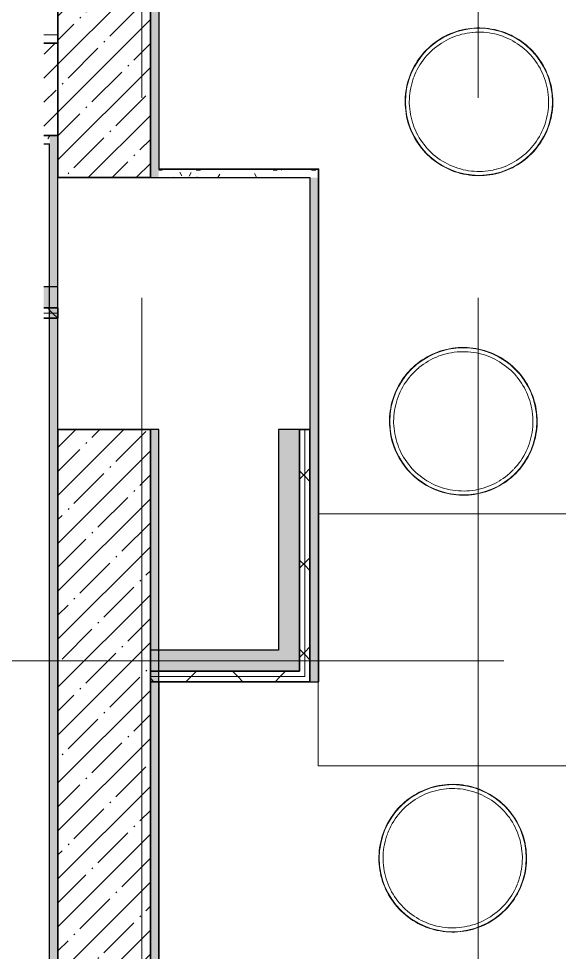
# Model space of a CAD drawing. Header units: millimetres. Extents: x 39286 to 136192, y -1987 to 27400.
# Drawn here: x 42066 to 43354, y 21456 to 23678 of the extents above; entities that cross this region are included whole.
import ezdxf

# ---------------------------------------------------------------- set-up
doc = ezdxf.new("R2010")
doc.units = ezdxf.units.MM
doc.linetypes.add('Осевая', pattern=[3175, 635, -476.25, 1587.5, -476.25])
for name, color, linetype, lineweight in [('A-WALL', 7, 'Continuous', 9), ('I-WALL', 7, 'Continuous', 9), ('S-STRS-MBND', 7, 'Continuous', 9), ('Оси', 7, 'Continuous', 9), ('Оси-2', 7, 'Осевая', 9)]:
    doc.layers.add(name, color=color, linetype=linetype, lineweight=lineweight)
for name, color, linetype, lineweight, true_color in [('A-WALL-1', 7, 'Continuous', 25, 0x3c3c3c), ('A-WALL-2', 7, 'Continuous', 35, 0x3c3c3c), ('A-WALL-3', 7, 'Continuous', 13, 0x3c3c3c), ('A-WALL-FNSH-1', 7, 'Continuous', 9, 0x3c3c3c), ('A-WALL-FNSH-2', 7, 'Continuous', 13, 0x3c3c3c), ('I-FURN-1', 7, 'Continuous', 9, 0xf0f0f0)]:
    doc.layers.add(name, color=color, linetype=linetype, lineweight=lineweight, true_color=true_color)
pattern_1 = [(45, (0, 0), (-57.02463, 57.02463), []), (45, (57.025, 0), (-57.02463, 57.02463), [100.806, -20.161, 3.353, -16.808])]
pattern_2 = [(0, (0, 0), (121.92, 30.48), [10.058, -81.382, 10.058, -81.382, -487.68]), (0, (0, 0), (121.92, 30.48), [-182.88, 10.058, -172.822, 10.058, -81.382, -213.36]), (0, (0, 0), (121.92, 30.48), [-457.2, 10.058, -50.902, 10.058, -142.342]), (120, (45.72, 15.24), (-87.356454, 90.345817), [10.058, -81.382, 10.058, -81.382, -487.68]), (120, (45.72, 15.24), (-87.356454, 90.345817), [-182.88, 10.058, -172.822, 10.058, -81.382, -213.36]), (120, (45.72, 15.24), (-87.356454, 90.345817), [-457.2, 10.058, -50.902, 10.058, -142.342]), (240, (60.96, 76.2), (-34.563546, -120.825817), [10.058, -81.382, 10.058, -81.382, -487.68]), (240, (60.96, 76.2), (-34.563546, -120.825817), [-182.88, 10.058, -172.822, 10.058, -81.382, -213.36]), (240, (60.96, 76.2), (-34.563546, -120.825817), [-457.2, 10.058, -50.902, 10.058, -142.342])]
pattern_3 = [(45, (0, 0), (-106.066, 106.066), []), (135, (0, 0), (-106.066, -106.066), [])]

# ---------------------------------------------------------------- blocks, each defined once
blk = doc.blocks.new('Стол базовый прямоугольный - 1_216п-V4-План разверток пом_ 1_38_ Этаж 1')
at = {"layer": 'I-FURN-1'}
for p, q in [((750, 300), (-750, 300)), ((-750, 300), (-750, -300)), ((750, 100), (750, 300)), ((-750, -300), (749.8, -300))]:
    blk.add_line(p, q, dxfattribs=at)
blk = doc.blocks.new('Stool _3_ - Aluminium Stool-V40-План разверток пом_ 1_38_ Этаж 1')
at = {"layer": 'I-FURN-1'}
blk.add_line((41.1, -160.6), (34.7, -162.1), dxfattribs=at)
at = {"layer": 'I-FURN-1', "flags": 128}
for points in [[(175.8, 0), (175.7, 7), (175.2, 14), (174.5, 21), (173.6, 28), (172.3, 34.9), (170.8, 41.8), (169, 48.6), (166.9, 55.3), (164.5, 61.9), (161.9, 68.5), (159.1, 74.9), (155.9, 81.2), (152.6, 87.4), (148.9, 93.4), (145.1, 99.3), (141, 105), (136.7, 110.5), (132.2, 115.9), (127.4, 121.1), (122.5, 126.1), (117.3, 130.9), (112, 135.5), (106.5, 139.9), (100.8, 144), (95, 147.9), (89, 151.6), (82.9, 155), (76.6, 158.2), (70.2, 161.2), (63.7, 163.9), (57.1, 166.3), (50.4, 168.4), (43.6, 170.3), (36.8, 171.9), (29.9, 173.2), (22.9, 174.3), (15.9, 175.1), (8.9, 175.6), (1.9, 175.8), (-5.1, 175.7), (-12.2, 175.4), (-19.2, 174.8), (-26.1, 173.8), (-33.1, 172.7), (-39.9, 171.2), (-46.8, 169.5), (-53.5, 167.5), (-60.1, 165.2), (-66.7, 162.6), (-73.2, 159.9), (-79.5, 156.8), (-85.7, 153.5), (-91.8, 149.9), (-97.7, 146.2), (-103.5, 142.1), (-109.1, 137.9), (-114.5, 133.4), (-119.7, 128.7), (-124.8, 123.8), (-129.6, 118.7), (-134.3, 113.5), (-138.7, 108), (-142.9, 102.4), (-146.9, 96.6), (-150.6, 90.6), (-154.1, 84.5), (-157.4, 78.3), (-160.4, 71.9), (-163.2, 65.5), (-165.6, 58.9), (-167.9, 52.2), (-169.8, 45.5), (-171.5, 38.6), (-172.9, 31.7), (-174, 24.8), (-174.9, 17.8), (-175.5, 10.8), (-175.8, 3.8), (-175.8, 0)], [(-83.9, 143), (-78.1, 146.2), (-72.2, 149.2), (-66.2, 152), (-60.1, 154.5), (-53.9, 156.8), (-47.5, 158.8), (-41.1, 160.6), (-34.7, 162.1), (-28.2, 163.4), (-21.6, 164.4), (-15.3, 165.1)], [(-15, 165.1), (-8.4, 165.6), (-1.8, 165.8), (4.8, 165.7), (11.5, 165.4), (18.1, 164.8), (24.6, 164), (31.2, 162.8), (37.7, 161.5), (44.1, 159.8), (50.5, 157.9), (56.7, 155.8)], [(-155.2, 58.4), (-152.7, 64.6), (-150, 70.6), (-147.1, 76.6), (-143.9, 82.4), (-140.5, 88.1), (-136.8, 93.6), (-133, 99), (-128.9, 104.3), (-124.6, 109.3), (-120.2, 114.2), (-115.5, 118.9), (-110.7, 123.5), (-105.6, 127.8), (-100.4, 131.9), (-95.1, 135.8), (-89.6, 139.5), (-83.9, 143)], [(57.5, 155.5), (62.9, 153.4), (69, 150.8), (75, 147.9), (80.8, 144.8), (86.5, 141.4), (92.1, 137.8), (97.6, 134)], [(97.6, 134), (102.9, 130), (108, 125.8), (112.9, 121.4), (117.7, 116.8), (122.3, 112), (126.6, 107), (130.8, 101.9), (134.8, 96.5), (138.5, 91.1), (142.1, 85.5), (145.4, 79.7), (148.4, 73.8), (151.3, 67.8), (153.9, 61.7), (156.2, 55.5), (158.3, 49.2), (160.2, 42.9), (161.7, 36.4), (163.1, 29.9), (164.1, 23.4), (164.8, 17.6)], [(-165.8, 0), (-165.7, 6.6), (-165.3, 13.2), (-164.6, 19.8), (-163.7, 26.4), (-162.5, 32.9), (-161, 39.4), (-159.3, 45.8), (-157.4, 52.2), (-155.5, 57.4)], [(-175.8, 0), (-175.7, -7), (-175.2, -14), (-174.5, -21), (-173.6, -28), (-172.3, -34.9), (-170.8, -41.8), (-169, -48.6), (-166.9, -55.3), (-164.5, -61.9), (-161.9, -68.5), (-159.1, -74.9), (-155.9, -81.2), (-152.6, -87.4), (-148.9, -93.4), (-145.1, -99.3), (-141, -105), (-136.7, -110.5), (-132.2, -115.9), (-127.4, -121.1), (-122.5, -126.1), (-117.3, -130.9), (-112, -135.5), (-106.5, -139.9), (-100.8, -144), (-95, -147.9), (-89, -151.6), (-82.9, -155), (-76.6, -158.2), (-70.2, -161.2), (-63.7, -163.9), (-57.1, -166.3), (-50.4, -168.4), (-43.6, -170.3), (-36.8, -171.9), (-29.9, -173.2), (-22.9, -174.3), (-15.9, -175.1), (-8.9, -175.6), (-1.9, -175.8), (5.1, -175.7), (12.2, -175.4), (19.2, -174.8), (26.1, -173.8), (33.1, -172.7), (39.9, -171.2), (46.8, -169.5), (53.5, -167.5), (60.1, -165.2), (66.7, -162.6), (73.2, -159.9), (79.5, -156.8), (85.7, -153.5), (91.8, -149.9), (97.7, -146.2), (103.5, -142.1), (109.1, -137.9), (114.5, -133.4), (119.7, -128.7), (124.8, -123.8), (129.6, -118.7), (134.3, -113.5), (138.7, -108), (142.9, -102.4), (146.9, -96.6), (150.6, -90.6), (154.1, -84.5), (157.4, -78.3), (160.4, -71.9), (163.2, -65.5), (165.6, -58.9), (167.9, -52.2), (169.8, -45.5), (171.5, -38.6), (172.9, -31.7), (174, -24.8), (174.9, -17.8), (175.5, -10.8), (175.8, -3.8), (175.8, 0)], [(-163.1, -29.9), (-164.1, -23.4), (-164.9, -16.8), (-165.5, -10.2), (-165.8, -3.6), (-165.8, 0)], [(165.8, 0), (165.7, -6.6), (165.3, -13.2), (164.6, -19.8), (163.7, -26.4), (162.5, -32.9), (161, -39.4), (159.3, -45.8), (157.4, -52.2), (155.2, -58.4), (154.7, -59.7)], [(164.9, 16.8), (165.5, 10.2), (165.8, 3.6), (165.8, 0)], [(33.7, -162.3), (28.2, -163.4), (21.6, -164.4), (15, -165.1), (8.4, -165.6), (1.8, -165.8), (-4.8, -165.7), (-11.5, -165.4), (-18.1, -164.8), (-24.6, -164), (-31.2, -162.8), (-37.7, -161.5), (-44.1, -159.8), (-50.5, -157.9), (-56.7, -155.8), (-62.9, -153.4), (-69, -150.8), (-75, -147.9), (-80.8, -144.8), (-86.5, -141.4), (-92.1, -137.8), (-97.6, -134), (-102.9, -130), (-108, -125.8), (-112.9, -121.4), (-117.7, -116.8), (-122.3, -112), (-126.6, -107), (-130.8, -101.9), (-134.8, -96.5), (-138.5, -91.1), (-142.1, -85.5), (-145.4, -79.7), (-148.4, -73.8), (-151.3, -67.8), (-153.9, -61.7), (-156.2, -55.5), (-158.3, -49.2), (-160.2, -42.9), (-161.7, -36.4), (-162.9, -30.6)], [(154.3, -60.6), (152.7, -64.6), (150, -70.6), (147.1, -76.6), (143.9, -82.4), (140.5, -88.1), (136.8, -93.6), (133, -99), (128.9, -104.3), (124.6, -109.3), (120.2, -114.2), (115.5, -118.9), (110.7, -123.5), (105.6, -127.8), (100.4, -131.9), (95.1, -135.8), (89.6, -139.5), (83.9, -143), (78.1, -146.2), (72.2, -149.2), (66.2, -152), (60.1, -154.5)], [(59.6, -154.7), (53.9, -156.8), (47.5, -158.8), (41.7, -160.4)]]:
    blk.add_lwpolyline(points, dxfattribs=at)
at = {"layer": 'I-FURN-1'}
for start, end in [(0, 180), (360, 180), (180, 0), (180, 360)]:
    blk.add_arc((0, 0), 175, start, end, dxfattribs=at)
blk = doc.blocks.new('Stool _3_ - Aluminium Stool-V10-План разверток пом_ 1_38_ Этаж 1')
at = {"layer": 'I-FURN-1'}
blk.add_line((41.1, -160.6), (34.7, -162.1), dxfattribs=at)
at = {"layer": 'I-FURN-1', "flags": 128}
for points in [[(175.8, 0), (175.7, 7), (175.2, 14), (174.5, 21), (173.6, 28), (172.3, 34.9), (170.8, 41.8), (169, 48.6), (166.9, 55.3), (164.5, 61.9), (161.9, 68.5), (159.1, 74.9), (155.9, 81.2), (152.6, 87.4), (148.9, 93.4), (145.1, 99.3), (141, 105), (136.7, 110.5), (132.2, 115.9), (127.4, 121.1), (122.5, 126.1), (117.3, 130.9), (112, 135.5), (106.5, 139.9), (100.8, 144), (95, 147.9), (89, 151.6), (82.9, 155), (76.6, 158.2), (70.2, 161.2), (63.7, 163.9), (57.1, 166.3), (50.4, 168.4), (43.6, 170.3), (36.8, 171.9), (29.9, 173.2), (22.9, 174.3), (15.9, 175.1), (8.9, 175.6), (1.9, 175.8), (-5.1, 175.7), (-12.2, 175.4), (-19.2, 174.8), (-26.1, 173.8), (-33.1, 172.7), (-39.9, 171.2), (-46.8, 169.5), (-53.5, 167.5), (-60.1, 165.2), (-66.7, 162.6), (-73.2, 159.9), (-79.5, 156.8), (-85.7, 153.5), (-91.8, 149.9), (-97.7, 146.2), (-103.5, 142.1), (-109.1, 137.9), (-114.5, 133.4), (-119.7, 128.7), (-124.8, 123.8), (-129.6, 118.7), (-134.3, 113.5), (-138.7, 108), (-142.9, 102.4), (-146.9, 96.6), (-150.6, 90.6), (-154.1, 84.5), (-157.4, 78.3), (-160.4, 71.9), (-163.2, 65.5), (-165.6, 58.9), (-167.9, 52.2), (-169.8, 45.5), (-171.5, 38.6), (-172.9, 31.7), (-174, 24.8), (-174.9, 17.8), (-175.5, 10.8), (-175.8, 3.8), (-175.8, 0)], [(-83.9, 143), (-78.1, 146.2), (-72.2, 149.2), (-66.2, 152), (-60.1, 154.5), (-53.9, 156.8), (-47.5, 158.8), (-41.1, 160.6), (-34.7, 162.1), (-28.2, 163.4), (-21.6, 164.4), (-15.3, 165.1)], [(-15, 165.1), (-8.4, 165.6), (-1.8, 165.8), (4.8, 165.7), (11.5, 165.4), (18.1, 164.8), (24.6, 164), (31.2, 162.8), (37.7, 161.5), (44.1, 159.8), (50.5, 157.9), (56.7, 155.8)], [(-155.2, 58.4), (-152.7, 64.6), (-150, 70.6), (-147.1, 76.6), (-143.9, 82.4), (-140.5, 88.1), (-136.8, 93.6), (-133, 99), (-128.9, 104.3), (-124.6, 109.3), (-120.2, 114.2), (-115.5, 118.9), (-110.7, 123.5), (-105.6, 127.8), (-100.4, 131.9), (-95.1, 135.8), (-89.6, 139.5), (-83.9, 143)], [(57.5, 155.5), (62.9, 153.4), (69, 150.8), (75, 147.9), (80.8, 144.8), (86.5, 141.4), (92.1, 137.8), (97.6, 134)], [(97.6, 134), (102.9, 130), (108, 125.8), (112.9, 121.4), (117.7, 116.8), (122.3, 112), (126.6, 107), (130.8, 101.9), (134.8, 96.5), (138.5, 91.1), (142.1, 85.5), (145.4, 79.7), (148.4, 73.8), (151.3, 67.8), (153.9, 61.7), (156.2, 55.5), (158.3, 49.2), (160.2, 42.9), (161.7, 36.4), (163.1, 29.9), (164.1, 23.4), (164.8, 17.6)], [(-165.8, 0), (-165.7, 6.6), (-165.3, 13.2), (-164.6, 19.8), (-163.7, 26.4), (-162.5, 32.9), (-161, 39.4), (-159.3, 45.8), (-157.4, 52.2), (-155.5, 57.4)], [(-175.8, 0), (-175.7, -7), (-175.2, -14), (-174.5, -21), (-173.6, -28), (-172.3, -34.9), (-170.8, -41.8), (-169, -48.6), (-166.9, -55.3), (-164.5, -61.9), (-161.9, -68.5), (-159.1, -74.9), (-155.9, -81.2), (-152.6, -87.4), (-148.9, -93.4), (-145.1, -99.3), (-141, -105), (-136.7, -110.5), (-132.2, -115.9), (-127.4, -121.1), (-122.5, -126.1), (-117.3, -130.9), (-112, -135.5), (-106.5, -139.9), (-100.8, -144), (-95, -147.9), (-89, -151.6), (-82.9, -155), (-76.6, -158.2), (-70.2, -161.2), (-63.7, -163.9), (-57.1, -166.3), (-50.4, -168.4), (-43.6, -170.3), (-36.8, -171.9), (-29.9, -173.2), (-22.9, -174.3), (-15.9, -175.1), (-8.9, -175.6), (-1.9, -175.8), (5.1, -175.7), (12.2, -175.4), (19.2, -174.8), (26.1, -173.8), (33.1, -172.7), (39.9, -171.2), (46.8, -169.5), (53.5, -167.5), (60.1, -165.2), (66.7, -162.6), (73.2, -159.9), (79.5, -156.8), (85.7, -153.5), (91.8, -149.9), (97.7, -146.2), (103.5, -142.1), (109.1, -137.9), (114.5, -133.4), (119.7, -128.7), (124.8, -123.8), (129.6, -118.7), (134.3, -113.5), (138.7, -108), (142.9, -102.4), (146.9, -96.6), (150.6, -90.6), (154.1, -84.5), (157.4, -78.3), (160.4, -71.9), (163.2, -65.5), (165.6, -58.9), (167.9, -52.2), (169.8, -45.5), (171.5, -38.6), (172.9, -31.7), (174, -24.8), (174.9, -17.8), (175.5, -10.8), (175.8, -3.8), (175.8, 0)], [(-163.1, -29.9), (-164.1, -23.4), (-164.9, -16.8), (-165.5, -10.2), (-165.8, -3.6), (-165.8, 0)], [(165.8, 0), (165.7, -6.6), (165.3, -13.2), (164.6, -19.8), (163.7, -26.4), (162.5, -32.9), (161, -39.4), (159.3, -45.8), (157.4, -52.2), (155.2, -58.4), (152.7, -64.6), (150, -70.6), (147.1, -76.6), (143.9, -82.4), (140.5, -88.1), (136.8, -93.6), (133, -99), (128.9, -104.3), (124.6, -109.3), (120.2, -114.2), (115.5, -118.9), (110.7, -123.5), (105.6, -127.8), (100.4, -131.9), (95.1, -135.8), (89.6, -139.5), (83.9, -143), (78.1, -146.2), (72.2, -149.2), (66.2, -152), (60.1, -154.5)], [(164.9, 16.8), (165.5, 10.2), (165.8, 3.6), (165.8, 0)], [(33.7, -162.3), (28.2, -163.4), (21.6, -164.4), (15, -165.1), (8.4, -165.6), (1.8, -165.8), (-4.8, -165.7), (-11.5, -165.4), (-18.1, -164.8), (-24.6, -164), (-31.2, -162.8), (-37.7, -161.5), (-44.1, -159.8), (-50.5, -157.9), (-56.7, -155.8), (-62.9, -153.4), (-69, -150.8), (-75, -147.9), (-80.8, -144.8), (-86.5, -141.4), (-92.1, -137.8), (-97.6, -134), (-102.9, -130), (-108, -125.8), (-112.9, -121.4), (-117.7, -116.8), (-122.3, -112), (-126.6, -107), (-130.8, -101.9), (-134.8, -96.5), (-138.5, -91.1), (-142.1, -85.5), (-145.4, -79.7), (-148.4, -73.8), (-151.3, -67.8), (-153.9, -61.7), (-156.2, -55.5), (-158.3, -49.2), (-160.2, -42.9), (-161.7, -36.4), (-162.9, -30.6)], [(59.6, -154.7), (53.9, -156.8), (47.5, -158.8), (41.7, -160.4)]]:
    blk.add_lwpolyline(points, dxfattribs=at)
at = {"layer": 'I-FURN-1'}
for start, end in [(0, 180), (360, 180), (180, 0), (180, 360)]:
    blk.add_arc((0, 0), 175, start, end, dxfattribs=at)
blk = doc.blocks.new('Stool _3_ - Aluminium Stool-V56-План разверток пом_ 1_38_ Этаж 1')
at = {"layer": 'I-FURN-1', "flags": 128}
for points in [[(175.8, 0), (175.7, 7), (175.2, 14), (174.5, 21), (173.6, 28), (172.3, 34.9), (170.8, 41.8), (169, 48.6), (166.9, 55.3), (164.5, 61.9), (161.9, 68.5), (159.1, 74.9), (155.9, 81.2), (152.6, 87.4), (148.9, 93.4), (145.1, 99.3), (141, 105), (136.7, 110.5), (132.2, 115.9), (127.4, 121.1), (122.5, 126.1), (117.3, 130.9), (112, 135.5), (106.5, 139.9), (100.8, 144), (95, 147.9), (89, 151.6), (82.9, 155), (76.6, 158.2), (70.2, 161.2), (63.7, 163.9), (57.1, 166.3), (50.4, 168.4), (43.6, 170.3), (36.8, 171.9), (29.9, 173.2), (22.9, 174.3), (15.9, 175.1), (8.9, 175.6), (1.9, 175.8), (-5.1, 175.7), (-12.2, 175.4), (-19.2, 174.8), (-26.1, 173.8), (-33.1, 172.7), (-39.9, 171.2), (-46.8, 169.5), (-53.5, 167.5), (-60.1, 165.2), (-66.7, 162.6), (-73.2, 159.9), (-79.5, 156.8), (-85.7, 153.5), (-91.8, 149.9), (-97.7, 146.2), (-103.5, 142.1), (-109.1, 137.9), (-114.5, 133.4), (-119.7, 128.7), (-124.8, 123.8), (-129.6, 118.7), (-134.3, 113.5), (-138.7, 108), (-142.9, 102.4), (-146.9, 96.6), (-150.6, 90.6), (-154.1, 84.5), (-157.4, 78.3), (-160.4, 71.9), (-163.2, 65.5), (-165.6, 58.9), (-167.9, 52.2), (-169.8, 45.5), (-171.5, 38.6), (-172.9, 31.7), (-174, 24.8), (-174.9, 17.8), (-175.5, 10.8), (-175.8, 3.8), (-175.8, 0)], [(-59.6, 154.7), (-53.9, 156.8), (-47.5, 158.8), (-41.1, 160.6), (-34.7, 162.1), (-28.2, 163.4), (-21.6, 164.4), (-15, 165.1), (-8.4, 165.6), (-1.8, 165.8)], [(-1.2, 165.8), (4.8, 165.7), (11.5, 165.4), (18.1, 164.8), (24.6, 164), (31.2, 162.8), (37.7, 161.5), (44.1, 159.8), (50.5, 157.9), (56.7, 155.8), (62.9, 153.4), (69, 150.8)], [(-105.6, 127.8), (-100.4, 131.9), (-95.1, 135.8), (-89.6, 139.5), (-83.9, 143), (-78.1, 146.2), (-72.2, 149.2), (-66.2, 152), (-60.1, 154.5)], [(69.3, 150.6), (75, 147.9), (80.8, 144.8), (86.5, 141.4), (92.1, 137.8), (97.6, 134), (102.9, 130), (108, 125.8), (112.9, 121.4), (117.7, 116.8), (122.3, 112), (126.6, 107)], [(-162.3, 33.7), (-161, 39.4), (-159.3, 45.8), (-157.4, 52.2), (-155.2, 58.4), (-152.7, 64.6), (-150, 70.6), (-147.1, 76.6), (-143.9, 82.4), (-140.5, 88.1), (-136.8, 93.6), (-133, 99), (-128.9, 104.3), (-124.6, 109.3), (-120.2, 114.2), (-115.5, 118.9), (-110.7, 123.5), (-105.9, 127.5)], [(127.5, 106), (130.8, 101.9), (134.8, 96.5), (138.5, 91.1), (142.1, 85.5), (145.4, 79.7), (148.4, 73.8), (151.3, 67.8), (153.9, 61.7), (156.2, 55.5), (158.3, 49.2), (160.2, 42.9), (161.7, 36.4), (163.1, 29.9), (164.1, 23.4), (164.9, 16.8), (165.5, 10.2), (165.8, 3.6), (165.8, 0)], [(-165.8, 0), (-165.7, 6.6), (-165.3, 13.2), (-164.6, 19.8), (-163.7, 26.4), (-162.5, 32.9)], [(-175.8, 0), (-175.7, -7), (-175.2, -14), (-174.5, -21), (-173.6, -28), (-172.3, -34.9), (-170.8, -41.8), (-169, -48.6), (-166.9, -55.3), (-164.5, -61.9), (-161.9, -68.5), (-159.1, -74.9), (-155.9, -81.2), (-152.6, -87.4), (-148.9, -93.4), (-145.1, -99.3), (-141, -105), (-136.7, -110.5), (-132.2, -115.9), (-127.4, -121.1), (-122.5, -126.1), (-117.3, -130.9), (-112, -135.5), (-106.5, -139.9), (-100.8, -144), (-95, -147.9), (-89, -151.6), (-82.9, -155), (-76.6, -158.2), (-70.2, -161.2), (-63.7, -163.9), (-57.1, -166.3), (-50.4, -168.4), (-43.6, -170.3), (-36.8, -171.9), (-29.9, -173.2), (-22.9, -174.3), (-15.9, -175.1), (-8.9, -175.6), (-1.9, -175.8), (5.1, -175.7), (12.2, -175.4), (19.2, -174.8), (26.1, -173.8), (33.1, -172.7), (39.9, -171.2), (46.8, -169.5), (53.5, -167.5), (60.1, -165.2), (66.7, -162.6), (73.2, -159.9), (79.5, -156.8), (85.7, -153.5), (91.8, -149.9), (97.7, -146.2), (103.5, -142.1), (109.1, -137.9), (114.5, -133.4), (119.7, -128.7), (124.8, -123.8), (129.6, -118.7), (134.3, -113.5), (138.7, -108), (142.9, -102.4), (146.9, -96.6), (150.6, -90.6), (154.1, -84.5), (157.4, -78.3), (160.4, -71.9), (163.2, -65.5), (165.6, -58.9), (167.9, -52.2), (169.8, -45.5), (171.5, -38.6), (172.9, -31.7), (174, -24.8), (174.9, -17.8), (175.5, -10.8), (175.8, -3.8), (175.8, 0)], [(-44.1, -159.8), (-50.5, -157.9), (-56.7, -155.8), (-62.9, -153.4), (-69, -150.8), (-75, -147.9), (-80.8, -144.8), (-86.5, -141.4), (-92.1, -137.8), (-97.6, -134), (-102.9, -130), (-108, -125.8), (-112.9, -121.4), (-117.7, -116.8), (-122.3, -112), (-126.6, -107), (-130.8, -101.9), (-134.8, -96.5), (-138.5, -91.1), (-142.1, -85.5), (-145.4, -79.7), (-148.4, -73.8), (-151.3, -67.8), (-153.9, -61.7), (-156.2, -55.5), (-158.3, -49.2), (-160.2, -42.9), (-161.7, -36.4), (-163.1, -29.9), (-164.1, -23.4), (-164.9, -16.8), (-165.5, -10.2), (-165.8, -3.6), (-165.8, 0)], [(165.8, 0), (165.7, -6.6), (165.3, -13.2), (164.6, -19.8), (163.7, -26.4), (162.5, -32.9), (161, -39.4), (159.3, -45.8), (157.4, -52.2), (155.2, -58.4), (152.7, -64.6), (150, -70.6), (147.1, -76.6), (143.9, -82.4), (140.5, -88.1), (136.8, -93.6), (133, -99), (128.9, -104.3), (124.6, -109.3), (121, -113.4)], [(119.9, -114.5), (115.5, -118.9), (110.7, -123.5), (105.6, -127.8), (100.4, -131.9), (95.1, -135.8), (89.6, -139.5), (85, -142.3)], [(83.9, -143), (78.1, -146.2), (72.2, -149.2), (66.2, -152), (60.1, -154.5), (53.9, -156.8), (47.5, -158.8), (41.1, -160.6), (34.7, -162.1), (28.2, -163.4), (21.6, -164.4), (15, -165.1), (8.4, -165.6), (1.8, -165.8), (-4.8, -165.7), (-11.5, -165.4), (-18.1, -164.8), (-24.6, -164), (-31.2, -162.8), (-37.7, -161.5), (-44.1, -159.8)]]:
    blk.add_lwpolyline(points, dxfattribs=at)
at = {"layer": 'I-FURN-1'}
for start, end in [(360, 180), (0, 180), (180, 0), (180, 360)]:
    blk.add_arc((0, 0), 175, start, end, dxfattribs=at)

msp = doc.modelspace()

# ---------------------------------------------------------------- hatches: boundary and pattern name
at = {"layer": 'A-WALL'}
h = msp.add_hatch(dxfattribs=at)
h.set_pattern_fill('FP_9', color=256, style=0, pattern_type=2)
h.set_pattern_definition([(45, (0, 0), (-70.71068, 70.71068), []), (135, (0, 0), (-70.71068, -70.71068), [])])
h.paths.add_polyline_path([(42160, 23639.7), (42160, 24500), (42126.1, 24500), (42126.1, 23639.7)])
h.paths.add_polyline_path([(42126.1, 26200), (42160, 26200), (42160, 27330), (42126.1, 27330), (42126.1, 26269.3)])
at = {"layer": 'I-WALL'}
h = msp.add_hatch(dxfattribs=at)
h.set_pattern_fill('FP_3', color=256, style=0, pattern_type=2)
h.set_pattern_definition(pattern_1)
h.paths.add_polyline_path([(42380, 23300), (42380, 24500), (42160, 24500), (42160, 23300)])
h.paths.add_polyline_path([(42160, 26200), (42380, 26200), (42380, 26500), (42160, 26500), (42160, 26269.3)])
h = msp.add_hatch(dxfattribs=at)
h.set_pattern_fill('FP_17', color=256, style=0, pattern_type=2)
h.set_pattern_definition(pattern_2)
h.paths.add_polyline_path([(42380, 23300), (42400, 23300), (42400, 24500), (42380, 24500), (42380, 23515.8)])
h.paths.add_polyline_path([(42400, 26200), (42400, 26480), (42380, 26480), (42380, 26200)])
h = msp.add_hatch(dxfattribs=at)
h.set_pattern_fill('FP_3', color=256, style=0, pattern_type=2)
h.set_pattern_definition(pattern_1)
h.paths.add_polyline_path([(42126.1, 23400), (42160, 23400), (42160, 23620), (42126.1, 23620), (42126.1, 23515.8)])
h = msp.add_hatch(dxfattribs=at)
h.set_pattern_fill('FP_17', color=256, style=0, pattern_type=2)
h.set_pattern_definition(pattern_2)
h.paths.add_polyline_path([(42140, 23380), (42140, 23400), (42126.1, 23400), (42127, 23380)])
h = msp.add_hatch(dxfattribs=at)
h.set_pattern_fill('FP_17', color=256, style=0, pattern_type=2)
h.set_pattern_definition(pattern_2)
h.paths.add_polyline_path([(42160, 15220), (42160, 23400), (42140, 23400), (42140, 15220)])
h = msp.add_hatch(dxfattribs=at)
h.set_pattern_fill('FP_17', color=256, style=0, pattern_type=2)
h.set_pattern_definition(pattern_2)
h.paths.add_polyline_path([(42780, 23300), (42780, 23320), (42400, 23320), (42400, 23300), (42760, 23300)])
h = msp.add_hatch(dxfattribs=at)
h.set_pattern_fill('FP_17', color=256, style=0, pattern_type=2)
h.set_pattern_definition(pattern_2)
h.paths.add_polyline_path([(42760, 16680), (42780, 16680), (42780, 17900), (42760, 17900), (42760, 16700)])
h.paths.add_polyline_path([(42780, 19700), (42780, 20300), (42760, 20300), (42760, 19700)])
h.paths.add_polyline_path([(42780, 22100), (42780, 23300), (42760, 23300), (42760, 22100)])
for points in [[(42160, 22990), (42160, 23040), (42126.1, 23040), (42126.1, 22990)], [(42735, 22125), (42735, 22700), (42685, 22700), (42685, 22125)], [(42380, 22125), (42685, 22125), (42685, 22175), (42380, 22175)]]:
    msp.add_hatch(color=256, dxfattribs=at).paths.add_polyline_path(points)
h = msp.add_hatch(dxfattribs=at)
h.set_pattern_fill('FP_18', color=256, style=0, pattern_type=2)
h.set_pattern_definition(pattern_3)
h.paths.add_polyline_path([(42126.1, 22977.5), (42160, 22977.5), (42160, 22990), (42126.1, 22990)])
h = msp.add_hatch(dxfattribs=at)
h.set_pattern_fill('FP_18', color=256, style=0, pattern_type=2)
h.set_pattern_definition(pattern_3)
h.paths.add_polyline_path([(42126.1, 22965), (42160, 22965.1), (42160, 22977.5), (42126.1, 22977.5), (42126.1, 22965.1)])
h = msp.add_hatch(dxfattribs=at)
h.set_pattern_fill('FP_3', color=256, style=0, pattern_type=2)
h.set_pattern_definition(pattern_1)
h.paths.add_polyline_path([(42160, 17300), (42380, 17300), (42380, 22700), (42160, 22700), (42160, 17458.2)])
h = msp.add_hatch(dxfattribs=at)
h.set_pattern_fill('FP_17', color=256, style=0, pattern_type=2)
h.set_pattern_definition(pattern_2)
h.paths.add_polyline_path([(42400, 17300), (42400, 22700), (42380, 22700), (42380, 17300)])
h = msp.add_hatch(dxfattribs=at)
h.set_pattern_fill('FP_18', color=256, style=0, pattern_type=2)
h.set_pattern_definition(pattern_3)
h.paths.add_polyline_path([(42747.5, 22112.5), (42747.5, 22700), (42735, 22700), (42735, 22112.5)])
h = msp.add_hatch(dxfattribs=at)
h.set_pattern_fill('FP_18', color=256, style=0, pattern_type=2)
h.set_pattern_definition(pattern_3)
h.paths.add_polyline_path([(42747.5, 22100), (42760, 22100), (42760, 22700), (42747.5, 22700), (42747.5, 22112.5)])
h = msp.add_hatch(dxfattribs=at)
h.set_pattern_fill('FP_18', color=256, style=0, pattern_type=2)
h.set_pattern_definition(pattern_3)
h.paths.add_polyline_path([(42685, 22112.5), (42735, 22112.5), (42735, 22125), (42380, 22125), (42380, 22112.5)])
h = msp.add_hatch(dxfattribs=at)
h.set_pattern_fill('FP_18', color=256, style=0, pattern_type=2)
h.set_pattern_definition(pattern_3)
h.paths.add_polyline_path([(42735, 22100), (42747.5, 22100), (42747.5, 22112.5), (42380, 22112.5), (42380, 22100), (42685, 22100)])

# ---------------------------------------------------------------- linework, layer by layer
at = {"layer": 'A-WALL'}
for p, q in [((42139, 23379), (42140, 23379)), ((42160, 22977.5), (42126.1, 22977.5)), ((42747.5, 22112.5), (42747.5, 22700)), ((42380, 22112.5), (42747.5, 22112.5)), ((42401, 22100), (42401, 22099))]:
    msp.add_line(p, q, dxfattribs=at)
at = {"layer": 'A-WALL-1'}
for p, q in [((42400, 24500), (42400, 23320)), ((42160, 16700), (42160, 23400)), ((42126.1, 23380), (42140, 23380)), ((42140, 15220), (42140, 23380)), ((42400, 23320), (42780, 23320)), ((42780, 22100), (42780, 23320)), ((42380, 23300), (42760, 23300)), ((42760, 23300), (42760, 22100)), ((42160, 23040), (42126.1, 23040)), ((42400, 22700), (42380, 22700)), ((42400, 17300), (42400, 22700)), ((42685, 22700), (42685, 22175)), ((42735, 22700), (42685, 22700)), ((42685, 22175), (42380, 22175)), ((42760, 22100), (42780, 22100))]:
    msp.add_line(p, q, dxfattribs=at)
at = {"layer": 'A-WALL-2'}
for p, q in [((42160, 24500), (42160, 23300)), ((42380, 23300), (42380, 24500)), ((42160, 23620), (42126.1, 23620)), ((42126.1, 23400), (42160, 23400)), ((42160, 23300), (42380, 23300)), ((42160, 22990), (42126.1, 22990)), ((42160, 22965), (42160, 22990)), ((42126.1, 22965), (42160, 22965)), ((42380, 22700), (42160, 22700)), ((42160, 22700), (42160, 17300)), ((42380, 17300), (42380, 22700)), ((42760, 22700), (42735, 22700)), ((42735, 22125), (42735, 22700)), ((42760, 22100), (42760, 22700)), ((42380, 22125), (42735, 22125)), ((42380, 22100), (42760, 22100))]:
    msp.add_line(p, q, dxfattribs=at)
at = {"layer": 'A-WALL-3'}
msp.add_line((42160, 23639.7), (42126.1, 23639.7), dxfattribs=at)
at = {"layer": 'A-WALL-FNSH-1'}
msp.add_line((42126.1, 23619.7), (42160, 23619.7), dxfattribs=at)
at = {"layer": 'A-WALL-FNSH-2'}
for p, q in [((42401, 23321), (42401, 24500)), ((42126.1, 23379), (42139, 23379)), ((42139, 23379), (42139, 15220)), ((42781, 23321), (42401, 23321)), ((42780, 23320), (42780, 22099)), ((42781, 22100), (42781, 23321)), ((42401, 20300), (42401, 22099)), ((42401, 22099), (42780, 22099)), ((42781, 22100), (42780, 22100))]:
    msp.add_line(p, q, dxfattribs=at)
at = {"layer": 'S-STRS-MBND'}
for p, q in [((42160, 23400), (42126.1, 23400)), ((42160, 20600), (42160, 23400))]:
    msp.add_line(p, q, dxfattribs=at)
at = {"layer": 'Оси'}
msp.add_line((40086.3, 22150), (42586.3, 22150), dxfattribs=at)
at = {"layer": 'Оси-2'}
for p, q in [((42360, 10790), (42360, 24898.1)), ((43160, 10790), (43160, 24898.1)), ((42586.3, 22150), (55651, 22150))]:
    msp.add_line(p, q, dxfattribs=at)

# ---------------------------------------------------------------- block references
at = {"layer": 'I-FURN-1'}
for name, p in [('Stool _3_ - Aluminium Stool-V10-План разверток пом_ 1_38_ Этаж 1', (43162.3, 23480.2)), ('Stool _3_ - Aluminium Stool-V56-План разверток пом_ 1_38_ Этаж 1', (43125, 22719.8)), ('Stool _3_ - Aluminium Stool-V40-План разверток пом_ 1_38_ Этаж 1', (43099.8, 21680.2))]:
    msp.add_blockref(name, p, dxfattribs=at)
at = {"layer": 'I-FURN-1', "rotation": 180}
msp.add_blockref('Стол базовый прямоугольный - 1_216п-V4-План разверток пом_ 1_38_ Этаж 1', (43529.8, 22200), dxfattribs=at)

doc.saveas('drawing.dxf')
